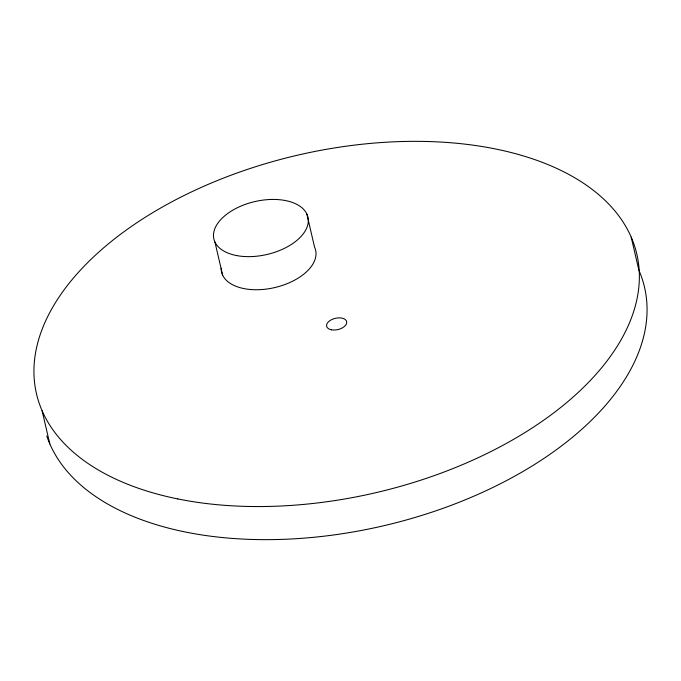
<?xml version="1.0" encoding="UTF-8"?>
<svg xmlns="http://www.w3.org/2000/svg" width="681" height="681" viewBox="0 0 681 681"><rect width="100%" height="100%" fill="white"/><g stroke="black" fill="none" stroke-linecap="round" stroke-linejoin="round"><path stroke-width="1.02" d="M631.193 237.124L638.889 270.229A308.187 173.229 -13.1 0 1 407.11 519.748A308.187 173.229 -13.1 0 1 46.776 435.993M306.85 214.004L314.554 247.109A48.283 27.138 -13.1 0 1 274.239 287.688A48.283 27.138 -13.1 0 1 221.18 268.237M214.949 242.061L222.653 275.167M42.111 410.771L49.807 443.876M177.809 498.935A308.187 173.229 -13.1 0 0 639.246 281.662A308.187 173.229 -13.1 0 0 192.885 191.25A308.187 173.229 -13.1 0 0 177.809 498.935M331.579 329.825A10.275 5.771 -13.1 0 0 346.74 322.385A10.275 5.771 -13.1 0 0 331.621 319.636A10.275 5.771 -13.1 0 0 331.579 329.825M236.707 255.588A48.283 27.138 -13.1 0 0 308.323 220.942A48.283 27.138 -13.1 0 0 237.669 207.586A48.283 27.138 -13.1 0 0 236.707 255.588"/></g></svg>
